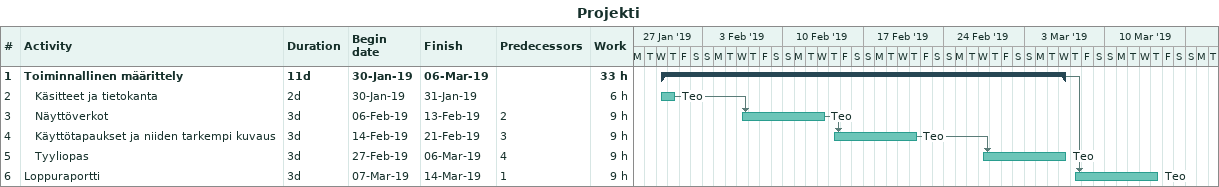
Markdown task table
Projekti

| ID | Level | Task | Duration | Start | Finish | Predecessors | Resources | Work (h) |
|---|---|---|---|---|---|---|---|---|
| 1 | 1 | **Toiminnallinen määrittely** | 11d | 2019-01-30 | 2019-03-06 |  |  | 33 |
| 2 | 2 | Käsitteet ja tietokanta | 2d | 2019-01-30 | 2019-01-31 |  | Teo | 6 |
| 3 | 2 | Näyttöverkot | 3d | 2019-02-06 | 2019-02-13 | 2 | Teo | 9 |
| 4 | 2 | Käyttötapaukset ja niiden tarkempi kuvaus | 3d | 2019-02-14 | 2019-02-21 | 3 | Teo | 9 |
| 5 | 2 | Tyyliopas | 3d | 2019-02-27 | 2019-03-06 | 4 | Teo | 9 |
| 6 | 1 | Loppuraportti | 3d | 2019-03-07 | 2019-03-14 | 1 | Teo | 9 |
